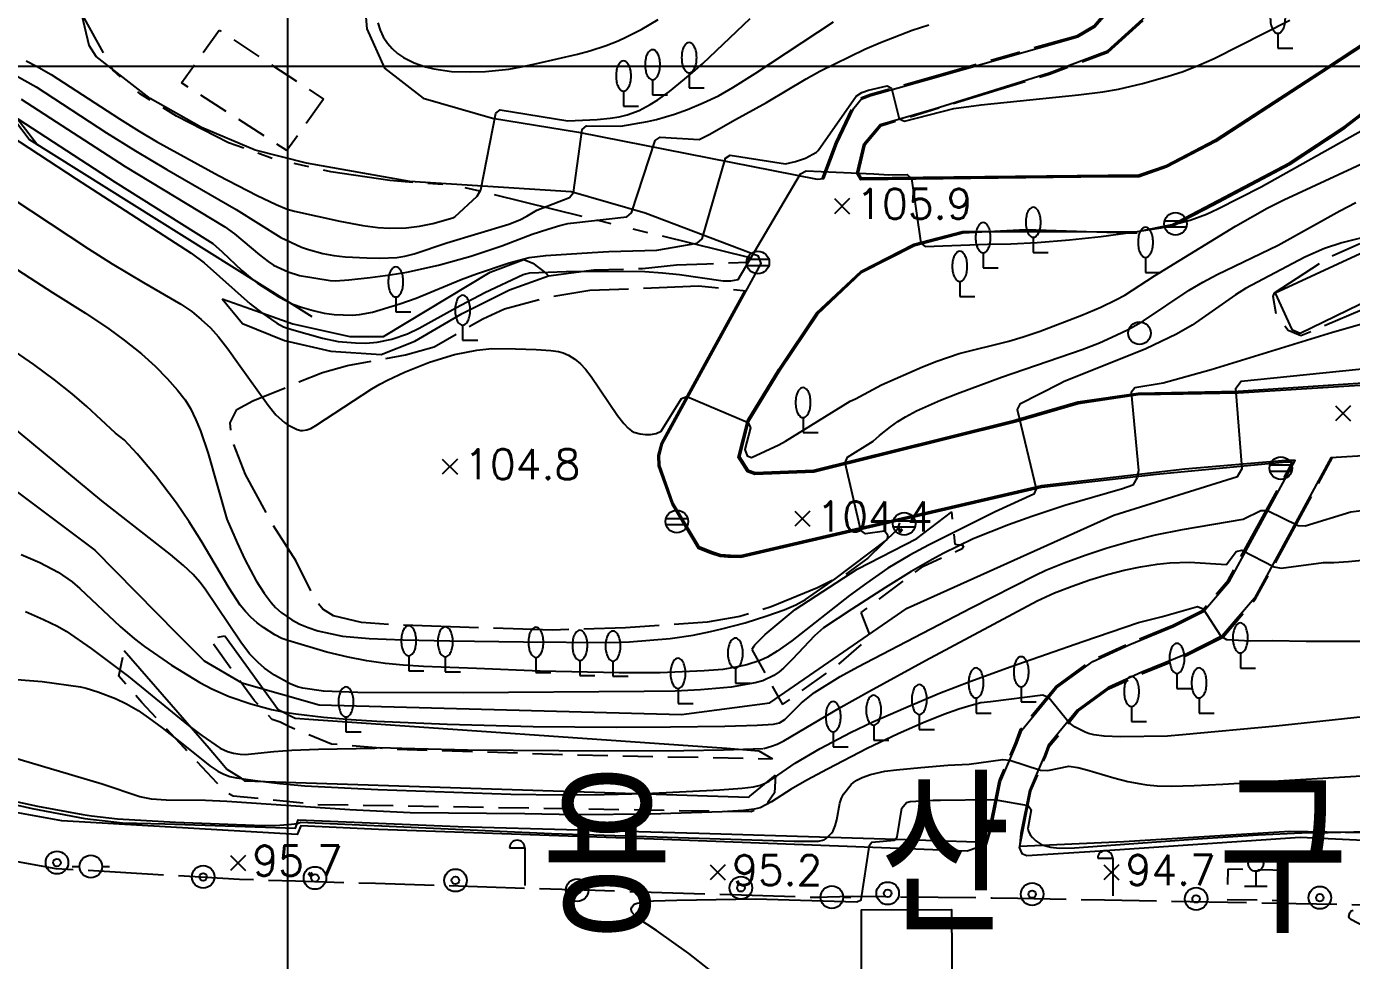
# Model space of a CAD drawing. Extents: x 199116 to 199565, y 548943 to 549516.
# Drawn here: x 199282.7 to 199370.7, y 549240.6 to 549302.6 of the extents above; entities that cross this region are included whole.
import ezdxf

# ---------------------------------------------------------------- set-up
doc = ezdxf.new("R2010")
doc.units = 0
doc.header["$MEASUREMENT"] = 0
for name, pattern in [('ANYANG', [9, 5, -1, 2, -1]), ('ANYANG1', [11.5, 6, -1, 1, -1.5, 1, -1]), ('ANYANG2', [6, 5, -1]), ('ANYANG3', [3, 2, -1])]:
    doc.linetypes.add(name, pattern=pattern)
for name, color, linetype in [('A0013114', 1, 'CONTINUOUS'), ('A0013118', 1, 'CONTINUOUS'), ('A0033324', 1, 'ANYANG2'), ('A0043325', 42, 'CONTINUOUS'), ('A0143411', 7, 'CONTINUOUS'), ('B0014116', 7, 'ANYANG3'), ('B0024122', 7, 'CONTINUOUS'), ('B0024123', 3, 'ANYANG'), ('B0024126', 7, 'ANYANG1'), ('C0223367', 7, 'CONTINUOUS'), ('C0226232', 7, 'CONTINUOUS'), ('C0493376', 1, 'CONTINUOUS'), ('D0015220', 3, 'CONTINUOUS'), ('D0015222', 3, 'CONTINUOUS'), ('D0023372', 3, 'CONTINUOUS'), ('D0036351', 3, 'CONTINUOUS'), ('F0017111', 30, 'CONTINUOUS'), ('F0017114', 7, 'CONTINUOUS'), ('F0027132', 7, 'CONTINUOUS'), ('F0027217', 7, 'CONTINUOUS'), ('F0047224', 7, 'CONTINUOUS'), ('F0047225', 7, 'CONTINUOUS'), ('F0047226', 1, 'CONTINUOUS'), ('F0047227', 1, 'ANYANG3'), ('G0036350', 7, 'ANYANG2'), ('H0037335', 7, 'CONTINUOUS'), ('H0049210', 7, 'CONTINUOUS')]:
    doc.layers.add(name, color=color, linetype=linetype)
doc.styles.add('HIST', font='romans.shx', dxfattribs={"bigfont": 'ngsw.shx'})

# ---------------------------------------------------------------- blocks, each defined once
blk = doc.blocks.new('F0027217')
at = {"layer": 'F0027217'}
for points in [[(0.5, 0.5), (-0.5, -0.5)], [(-0.5, 0.5), (0.5, -0.5)]]:
    blk.add_lwpolyline(points, dxfattribs=at)
blk = doc.blocks.new('C0226232')
at = {"layer": 'C0226232'}
for points in [[(-0.72, 0.211), (0.72, 0.211)], [(-0.722, -0.202), (0.722, -0.202)]]:
    blk.add_lwpolyline(points, dxfattribs=at)
blk.add_circle((0, 0), 0.75, dxfattribs=at)
blk = doc.blocks.new('A0143411')
at = {"layer": 'A0143411', "color": 7}
for points in [[(0, 1), (0, 0)], [(-0.75, 0), (0.75, 0)]]:
    blk.add_lwpolyline(points, dxfattribs=at)
blk.add_circle((0, 1.5), 0.5, dxfattribs=at)
blk = doc.blocks.new('D0023372')
at = {"layer": 'D0023372'}
for radius in [0.75, 0.25]:
    blk.add_circle((0, 0), radius, dxfattribs=at)
blk = doc.blocks.new('D0015222')
at = {"layer": 'D0015222'}
blk.add_circle((0, 0), 0.75, dxfattribs=at)
blk = doc.blocks.new('D0036351')
at = {"layer": 'D0036351'}
blk.add_lwpolyline([(0, 3, 0.175), (-0.169, 2.939, 0.104), (-0.354, 2.707, 0.065), (-0.459, 2.404, 0.051), (-0.5, 2, 0.051), (-0.459, 1.596, 0.065), (-0.354, 1.293, 0.104), (-0.169, 1.061, 0.175), (0, 1, 0.175), (0.169, 1.061, 0.104), (0.354, 1.293, 0.065), (0.459, 1.596, 0.051), (0.5, 2, 0.051), (0.459, 2.404, 0.065), (0.354, 2.707, 0.104), (0.169, 2.939, 0.175)], format="xyb", close=True, dxfattribs=at)
for points in [[(0, 1), (0, 0)], [(0, 0), (1, 0)]]:
    blk.add_lwpolyline(points, dxfattribs=at)
blk = doc.blocks.new('C0493376')
at = {"layer": 'C0493376'}
for points in [[(-1.25, 0), (-0.75, 0)], [(0.75, 0), (1.25, 0)]]:
    blk.add_lwpolyline(points, dxfattribs=at)
blk.add_circle((0, 0), 0.75, dxfattribs=at)
blk = doc.blocks.new('C0223367')
at = {"layer": 'C0223367'}
for points in [[(-1, 2.5), (0, 2.5)], [(0, 2.5), (0, 0)]]:
    blk.add_lwpolyline(points, dxfattribs=at)
blk.add_arc((-0.5, 2.5), 0.5, 0, 180, dxfattribs=at)

msp = doc.modelspace()

# ---------------------------------------------------------------- linework, layer by layer
at = {"layer": 'A0013114', "flags": 128}
for points in [[(199346.44, 549248.28), (199345.17, 549247.84), (199337.19, 549248.15), (199324.96, 549248.61), (199306.056, 549249.267), (199300.89, 549249.51), (199300.64, 549248.93), (199285.02, 549249.84), (199277.92, 549251.14), (199273.63, 549252.63), (199266.226, 549256.183), (199258.916, 549260.283), (199253.71, 549264.68), (199250.65, 549267.9), (199248.13, 549270.66), (199245.57, 549273.89), (199241.63, 549280.63), (199239.5, 549285.38), (199237.14, 549292.56), (199232.472, 549311.095)], [(199348.64, 549248.02), (199348.79, 549247.67), (199349.12, 549247.54), (199354, 549247.861), (199367.28, 549248.75), (199371.48, 549248.56), (199409.22, 549246.35), (199426.1, 549243.09), (199434.01, 549241.48)]]:
    msp.add_lwpolyline(points, dxfattribs=at)
at = {"layer": 'A0013118', "flags": 128}
msp.add_lwpolyline([(199346.44, 549248.28), (199346.76, 549249.33), (199347.38, 549252.47), (199348.43, 549254.93), (199348.8, 549255.87), (199351.09, 549258.68), (199353.5, 549260.44), (199355.97, 549261.56), (199358.86, 549262.76), (199360.85, 549263.75), (199362.58, 549265.78), (199366.95, 549273.79), (199366.33, 549273.8), (199359.61, 549273.205), (199350.1, 549272.11), (199330.11, 549267.46, -0.04), (199328.78, 549267.53), (199328.17, 549267.72), (199327.35, 549268.05), (199325.62, 549270.94), (199324.74, 549273.46), (199324.71, 549274.12), (199324.92, 549274.9), (199331.48, 549286.89), (199331.29, 549287.36), (199323.77, 549290.23), (199318.85, 549291.64), (199308.14, 549292.34), (199301.27, 549293.55), (199297.86, 549294.41), (199294.29, 549295.91), (199290.87, 549297.85), (199287.29, 549300.63), (199286.83, 549301.37), (199285.28, 549307.95)], format="xyb", dxfattribs=at)
for points in [[(199380.26, 549307.13), (199361.68, 549294.98), (199358.41, 549293.28), (199356.58, 549292.65), (199352.705, 549292.608), (199338.1, 549292.45), (199337.82, 549292.88), (199338.3, 549294.84), (199339.37, 549296.12), (199342.972, 549297.156), (199350.61, 549299.55), (199354.48, 549301.02), (199358.01, 549304.21)], [(199305.06, 549305.14), (199305.28, 549302.47), (199306.46, 549299.85), (199309.02, 549297.87), (199313.63, 549296.53), (199319.346, 549295.609), (199335.19, 549292.49), (199335.63, 549292.52), (199336.53, 549294.88), (199337.62, 549297.2), (199338.12, 549297.79), (199338.77, 549298.04), (199342.398, 549299.072), (199352.52, 549301.95), (199353.65, 549302.6), (199354.23, 549303.29)], [(199383.54, 549279.56), (199363.16, 549278.27), (199359.516, 549278.204), (199356.53, 549278.15), (199352.54, 549277.56), (199348.42, 549276.36), (199334.97, 549273.02), (199331.06, 549272.86), (199330.56, 549273.04), (199329.94, 549274.02), (199330.57, 549276.44), (199332.65, 549279.86), (199335.15, 549283.6), (199338.11, 549286.38), (199341.61, 549288.16), (199344.86, 549289.01), (199352.606, 549289.009), (199356.36, 549288.99), (199358.79, 549289.47), (199366.57, 549293.58), (199370.21, 549295.97), (199373.59, 549298.56)], [(199381.12, 549274.69), (199369.32, 549273.97), (199364.24, 549264.65), (199362.1, 549262.14), (199359.7, 549260.93), (199356.76, 549259.72), (199354.52, 549258.7), (199352.47, 549257.21), (199350.55, 549254.86), (199350.29, 549254.18), (199349.3, 549251.87), (199348.73, 549249), (199348.64, 549248.02)]]:
    msp.add_lwpolyline(points, dxfattribs=at)
at = {"layer": 'A0033324', "flags": 128}
msp.add_lwpolyline([(199434.01, 549241.48), (199432.43, 549240.15), (199428.73, 549237.94), (199425.329, 549238.952), (199421.31, 549240.12), (199414.34, 549241.72), (199405.86, 549243.02), (199400.68, 549243.32), (199386.47, 549243.98), (199367.02, 549244.34), (199354.291, 549244.574), (199348.52, 549244.68), (199346.82, 549244.71), (199337.51, 549244.82), (199335.07, 549244.75), (199320.44, 549245.21), (199305.862, 549245.672), (199300.54, 549245.83), (199296.82, 549245.95), (199284.63, 549246.66), (199277.1, 549248.03), (199272.37, 549249.68), (199265.73, 549253.09), (199257.352, 549257.723), (199251.58, 549262.28), (199248.25, 549265.78), (199245.85, 549268.71), (199243.09, 549272.19), (199238.95, 549279.26), (199236.7, 549284.3), (199234.26, 549291.72), (199230.12, 549306.879), (199228.01, 549316.06), (199226.31, 549324.15), (199225.36, 549331.61), (199224.86, 549339.83), (199224.736, 549353.897), (199224.964, 549359.902), (199225.056, 549362.307), (199226.3, 549380.45), (199226.49, 549387.35), (199226.38, 549393.24), (199226.14, 549397.11), (199225.21, 549405.11), (199223.74, 549411.63), (199221.78, 549419.4), (199221.02, 549422.41), (199216.57, 549433.45), (199214.93, 549437.42), (199210.83, 549445.39), (199203.99, 549458.7), (199202.667, 549461.451), (199187.16, 549493.7), (199185.446, 549496.929), (199184.52, 549498.6)], dxfattribs=at)
at = {"layer": 'A0043325', "flags": 128}
msp.add_lwpolyline([(199344.215, 549231.646), (199338.136, 549231.718), (199338.134, 549243.937), (199344.117, 549243.953)], close=True, dxfattribs=at)
at = {"layer": 'B0014116', "flags": 128}
for points in [[(199302.399, 549297.802), (199299.964, 549294.383), (199292.964, 549298.887), (199295.458, 549302.396)], [(199362.43, 549244.624), (199366.429, 549244.551), (199366.466, 549246.551), (199362.467, 549246.624)]]:
    msp.add_lwpolyline(points, close=True, dxfattribs=at)
at = {"layer": 'B0024122', "flags": 128}
for points in [[(199358.8, 549289.27), (199358.86, 549289.4), (199361.47, 549290.75), (199366.62, 549293.49), (199370.27, 549295.89), (199373.65, 549298.48), (199374.01, 549298.72), (199379.07, 549302.17), (199385.41, 549306.39)], [(199373.9, 549303.09), (199368.89, 549299.8), (199361.63, 549295.07), (199358.37, 549293.37), (199356.56, 549292.75), (199338.15, 549292.55)], [(199372.8, 549279.02), (199363.16, 549278.37), (199356.52, 549278.25), (199352.52, 549277.66), (199348.39, 549276.46), (199343.35, 549275.2), (199334.96, 549273.12), (199331.08, 549272.96), (199330.63, 549273.12), (199330.05, 549274.04), (199330.66, 549276.4), (199332.73, 549279.81), (199335.23, 549283.53), (199338.17, 549286.3), (199341.65, 549288.07), (199344.88, 549288.91), (199349.05, 549289.13), (199356.45, 549288.89)], [(199330.38, 549285.08), (199327.85, 549280.46), (199324.83, 549274.94), (199324.61, 549274.13), (199324.64, 549273.44), (199325.53, 549270.9), (199327.28, 549267.97), (199328.14, 549267.63), (199328.76, 549267.43), (199329.27, 549267.38), (199330.12, 549267.36), (199350.12, 549272.01), (199357.742, 549272.872), (199366.33, 549273.7), (199366.78, 549273.69)]]:
    msp.add_lwpolyline(points, dxfattribs=at)
at = {"layer": 'B0024123', "flags": 128}
for points in [[(199338.15, 549292.55), (199337.93, 549292.9), (199338.39, 549294.79), (199339.43, 549296.03), (199344.73, 549297.67), (199350.64, 549299.46), (199354.53, 549300.93), (199358.08, 549304.14), (199359.84, 549306.08), (199360.18, 549306.64), (199360.34, 549307.16), (199360.5, 549307.68), (199360.58, 549308.03), (199360.59, 549308.51), (199360.12, 549308.93), (199353.18, 549311.38), (199350.49, 549312.64), (199350.24, 549313.25), (199349.85, 549316.83)], [(199335.52, 549292.51), (199336.44, 549294.92), (199337.54, 549297.25), (199338.06, 549297.87), (199338.74, 549298.13), (199352.48, 549302.04), (199353.58, 549302.68), (199354.16, 549303.36), (199356, 549304.67), (199358.42, 549307.67), (199358.21, 549307.99), (199350.04, 549310.6), (199348.43, 549311.44), (199347.95, 549311.89), (199346.04, 549315.84), (199345.43, 549315.94), (199338.12, 549315.41), (199330.66, 549313.38), (199329.87, 549313.01), (199327.13, 549310.58), (199324.35, 549307.89), (199320.95, 549305.84), (199317.63, 549304.56), (199315.19, 549304.55), (199305.07, 549305.04)], [(199407.85, 549290.62), (199404.24, 549292.13), (199401.48, 549292.18), (199399.06, 549291.17), (199396.24, 549289.63), (199392.79, 549288.38), (199389.3, 549287.84), (199386.31, 549287.32), (199383.47, 549287.05), (199380.29, 549286.98), (199377.58, 549286.56), (199374.27, 549285.08), (199373.95, 549284.94), (199371.41, 549283.8), (199367.33, 549282.07), (199366.49, 549282.43), (199365.7, 549283.42), (199365.48, 549284.68), (199365.571, 549284.925), (199369.15, 549287.26), (199373.29, 549289.15), (199373.95, 549289.47), (199376.45, 549290.69), (199380.33, 549292.08), (199381.18, 549292.32), (199382.25, 549292.82), (199382.21, 549293.11), (199391.71, 549297.16), (199392.64, 549296.52), (199394.67, 549296.88), (199397.73, 549296.84), (199401.35, 549296.16), (199404.49, 549295.45), (199407.32, 549294.24), (199408.13, 549293.62)], [(199346.47, 549248.42), (199347.28, 549252.5), (199348.34, 549254.97), (199348.71, 549255.93), (199351.02, 549258.75), (199353.45, 549260.53), (199355.93, 549261.65), (199358.82, 549262.85), (199360.78, 549263.83), (199362.5, 549265.84), (199366.78, 549273.69)], [(199348.64, 549248.06), (199349.4, 549251.84), (199350.38, 549254.14), (199350.64, 549254.8), (199352.54, 549257.14), (199354.57, 549258.61), (199356.8, 549259.63), (199359.74, 549260.84), (199362.17, 549262.06), (199364.32, 549264.59), (199369.44, 549273.98)]]:
    msp.add_lwpolyline(points, dxfattribs=at)
at = {"layer": 'B0024126', "flags": 128}
for points in [[(199392.19, 549382.46), (199376.26, 549385.02), (199375.62, 549385.03), (199373.95, 549384.73), (199373.07, 549384.61), (199369.79, 549383.3), (199368.52, 549382.66), (199356.45, 549377.2), (199327.91, 549364.32), (199323.28, 549363.32), (199322.86, 549363.05), (199308.45, 549357.44), (199305.67, 549356.75), (199305.08, 549356.59), (199304.37, 549356.31), (199302.16, 549354.95), (199299.46, 549353.24), (199299.09, 549352.84), (199298.51, 549352.38), (199295.54, 549348.61), (199291.58, 549344.21), (199290.4, 549342.85), (199290.1, 549342.35), (199287.78, 549338.11), (199281.24, 549326.57), (199279.59, 549322.6), (199278.36, 549319.37), (199277.41, 549315.1), (199276.802, 549311.846), (199276.802, 549309.167), (199276.914, 549306.655), (199277.215, 549305.386), (199277.754, 549303.325), (199278.008, 549301.946), (199279.9, 549299.22), (199281.03, 549297.84), (199283.41, 549294.74)], [(199330.74, 549287.25), (199311.28, 549292.05), (199306.8, 549292.39), (199302.89, 549292.97), (199299.11, 549293.82), (199296.08, 549294.91), (199292.64, 549296.67), (199290.24, 549298.14), (199288.44, 549299.68), (199286.5, 549303.21), (199285.6, 549306.23), (199285.45, 549308.28), (199286.5, 549316.54), (199287.47, 549322.9), (199288.25, 549324.42), (199289.82, 549326.72), (199297.07, 549334.6), (199304.98, 549340.81), (199308.181, 549343.349), (199310.99, 549344.58), (199315.12, 549346.67), (199321.48, 549349.41), (199329.12, 549351.26), (199344.31, 549352.93)]]:
    msp.add_lwpolyline(points, dxfattribs=at)
at = {"layer": 'D0015220', "flags": 128}
msp.add_lwpolyline([(199403.18, 549295.2), (199396.5, 549296.2), (199393.38, 549296.25), (199391.37, 549296.08), (199388.94, 549295.84), (199381.03, 549292.19), (199375.21, 549289.34), (199373.95, 549288.76), (199365.614, 549284.899), (199366.72, 549282.5), (199367.28, 549282.26), (199371.98, 549284.54), (199373.95, 549285.49), (199376.16, 549286.57), (199378.46, 549287.04), (199380.2, 549287.07), (199387.94, 549287.52), (199396.41, 549290.4), (199399.11, 549291.47), (199400.87, 549292.14), (199402.14, 549292.64)], dxfattribs=at)
at = {"layer": 'F0017111', "flags": 128}
for points, elevation in [([(199281.64, 549296.79), (199288.56, 549292.29), (199294.7, 549288.44), (199295.04, 549288.2), (199295.66, 549287.65), (199296.98, 549286.41), (199297.52, 549285.94), (199298.01, 549285.57), (199299.43, 549284.66), (199300.35, 549284.17), (199300.93, 549283.97), (199301.71, 549283.75), (199302.44, 549283.59), (199303.1, 549283.5), (199304.3, 549283.45), (199304.79, 549283.49), (199305.66, 549283.64), (199307.47, 549284.19), (199308.56, 549284.58), (199311.54, 549285.81), (199312.57, 549286.2), (199314.73, 549286.92), (199316.07, 549287.27), (199317.16, 549287.41), (199320.25, 549287.62), (199321.35, 549287.68), (199324.54, 549287.76), (199327.23, 549288.24), (199327.55, 549288.53), (199329.11, 549293.89), (199329.42, 549294.09), (199333.09, 549293.51), (199333.76, 549293.65), (199334.43, 549293.87), (199335.15, 549294.28), (199335.27, 549294.38), (199337.79, 549297.99), (199338.17, 549298.25), (199338.6, 549298.41), (199339.85, 549298.69), (199340.13, 549298.53), (199340.65, 549296.5), (199340.99, 549296.33), (199344.27, 549297.19), (199346.1, 549297.43), (199352.56, 549298.08), (199354.18, 549298.28), (199355.22, 549298.47), (199356.81, 549298.85), (199358.44, 549299.3), (199359.52, 549299.65), (199360.56, 549300.05), (199361.58, 549300.5), (199366.59, 549303.05)], 107), ([(199281.99, 549299.36), (199283.31, 549298.62), (199287.99, 549295.57), (199289.91, 549294.37), (199291.98, 549293.13), (199296.59, 549290.47), (199299.56, 549288.61), (199300.93, 549287.97), (199301.39, 549287.81), (199302.36, 549287.54), (199303.09, 549287.42), (199303.84, 549287.32), (199305.28, 549287.25), (199306.15, 549287.23), (199307.26, 549287.28), (199307.79, 549287.36), (199308.41, 549287.53), (199310.6, 549288.26), (199314.72, 549289.49), (199315.44, 549289.78), (199315.91, 549290.02), (199316.56, 549290.42), (199318.75, 549291.27), (199319.01, 549291.61), (199319.59, 549295.78), (199319.88, 549296.02), (199322.14, 549296.01), (199323.92, 549296.31), (199324.53, 549296.45), (199325.72, 549296.8), (199326.57, 549297.11), (199327.63, 549297.55), (199328.63, 549298.03), (199329.6, 549298.57), (199331.07, 549299.5), (199336.29, 549302.93)], 109), ([(199282.31, 549297.8), (199289.23, 549293.32), (199295.85, 549289.31), (199296.48, 549288.86), (199298.14, 549287.46), (199298.71, 549287.02), (199299.08, 549286.78), (199300.06, 549286.32), (199300.81, 549286.09), (199302.84, 549285.75), (199303.2, 549285.74), (199304.09, 549285.8), (199305.5, 549285.94), (199306.83, 549286.12), (199307.94, 549286.31), (199310.04, 549286.77), (199312.18, 549287.37), (199314.24, 549288.06), (199316.26, 549288.82), (199317.3, 549289.17), (199318.1, 549289.41), (199318.63, 549289.53), (199318.83, 549289.56), (199322.54, 549289.98), (199322.87, 549290.25), (199324.44, 549295.05), (199324.76, 549295.28), (199327.36, 549295.13), (199328.01, 549295.45), (199329.77, 549296.46), (199331.82, 549297.58), (199334.46, 549299.16), (199335.38, 549299.66), (199338.37, 549301.12), (199339.4, 549301.57), (199341.5, 549302.38), (199342.62, 549302.75)], 108), ([(199306, 549302.88), (199306.16, 549302.39), (199306.37, 549301.94), (199306.64, 549301.53), (199306.95, 549301.17), (199307.31, 549300.84), (199307.72, 549300.56), (199308.41, 549300.21), (199309.18, 549299.95), (199309.73, 549299.82), (199310.91, 549299.65), (199312.17, 549299.61), (199313.16, 549299.64), (199314.71, 549299.8), (199315.53, 549299.94), (199316.58, 549300.16), (199319.27, 549300.79), (199320.1, 549301.01), (199321.18, 549301.36), (199321.97, 549301.67), (199322.49, 549301.92), (199323.55, 549302.46), (199324.64, 549303.09)], 111), ([(199280.97, 549295.78), (199285.96, 549292.5), (199293.61, 549287.56), (199294.47, 549286.93), (199297.52, 549284.21), (199298.29, 549283.61), (199299.3, 549282.91), (199299.75, 549282.68), (199300.29, 549282.49), (199302.33, 549281.91), (199303.38, 549281.7), (199304.53, 549281.61), (199305.2, 549281.58), (199305.97, 549281.65), (199306.93, 549281.85), (199307.97, 549282.21), (199308.76, 549282.58), (199311.19, 549283.94), (199313.11, 549284.96), (199315.66, 549286.14), (199316.1, 549286.25), (199318.51, 549286.35), (199320.79, 549286.38), (199323.75, 549286.34), (199324.92, 549286.27), (199326.05, 549286.15), (199328.96, 549285.72), (199329.46, 549285.72), (199329.94, 549285.81), (199334.09, 549292.83), (199334.47, 549293.03), (199338.46, 549292.86), (199338.96, 549292.83), (199339.95, 549292.78), (199341.17, 549292.79), (199341.46, 549292.54), (199342.09, 549288.24), (199342.38, 549288), (199346.51, 549288.16), (199348.07, 549288.18), (199349.81, 549288.28), (199351.95, 549288.46), (199354.07, 549288.68), (199356.32, 549288.98), (199358.02, 549289.26), (199359.13, 549289.53), (199359.98, 549289.77), (199361.06, 549290.17), (199361.82, 549290.51), (199364.69, 549291.97), (199371.49, 549295.78)], 106), ([(199280.94, 549287.2), (199284.4, 549284.96), (199286.59, 549283.59), (199288.13, 549282.55), (199289.15, 549281.79), (199290.3, 549280.87), (199291.22, 549280.05), (199292.02, 549279.25), (199292.7, 549278.47), (199293.21, 549277.82), (199293.57, 549277.25), (199293.92, 549276.5), (199294.23, 549275.76), (199294.73, 549274.25), (199295.98, 549269.9), (199296.65, 549268.33), (199297.17, 549267.22), (199297.93, 549265.8), (199298.45, 549264.98), (199298.92, 549264.36), (199299.2, 549264.03), (199299.58, 549263.68), (199300.3, 549263.2), (199300.82, 549262.92), (199301.37, 549262.69), (199302.02, 549262.47), (199303.67, 549262.11), (199305.42, 549261.97), (199307.69, 549261.88), (199310.79, 549261.81), (199315.68, 549261.74), (199321.37, 549261.7), (199322.73, 549261.75), (199325.43, 549261.97), (199326.96, 549262.19), (199328.11, 549262.42), (199328.87, 549262.61), (199330.4, 549263.01), (199331.84, 549263.46), (199333.01, 549263.86), (199333.78, 549264.19), (199334.42, 549264.56), (199336.39, 549265.92), (199339.82, 549268.51), (199339.88, 549268.65), (199339.88, 549268.8), (199339.81, 549268.95), (199339.67, 549269.09), (199338.41, 549268.92), (199338.1, 549269.13), (199337.06, 549273.64), (199337.21, 549274.02), (199338.92, 549275.08), (199339.34, 549275.45), (199340.06, 549276.03), (199340.56, 549276.38), (199341.06, 549276.7), (199341.8, 549277.1), (199343.38, 549277.79), (199344.51, 549278.25), (199347.45, 549279.32), (199352.8, 549281.17), (199353.95, 549281.62), (199355.05, 549282.11), (199355.86, 549282.5), (199356.87, 549283.08), (199359.9, 549285.1), (199360.82, 549285.65), (199361.77, 549286.15), (199365.82, 549288.11), (199369.92, 549290.38), (199370.98, 549290.93)], 104), ([(199373.95, 549289.22), (199370.05, 549288.25), (199368.9, 549287.87), (199367.59, 549287.3), (199363.65, 549285.21), (199362.99, 549284.8), (199360.1, 549282.79), (199359.06, 549282.19), (199357.04, 549281.22), (199351.57, 549279.01), (199351.35, 549278.9), (199348.65, 549277.54), (199348.49, 549277.19), (199349.75, 549271.91), (199349.58, 549271.56), (199347.01, 549270.38), (199342.58, 549268.16), (199341.36, 549267.5), (199339.88, 549266.63), (199338.47, 549265.65), (199337.34, 549264.81), (199333.52, 549261.81), (199332.53, 549261.12), (199331.9, 549260.73), (199331.41, 549260.5), (199330.52, 549260.21), (199329.9, 549260.07), (199328.93, 549259.91), (199327.69, 549259.81), (199324.76, 549259.69), (199322.04, 549259.68), (199316.8, 549259.8), (199312.56, 549259.96), (199309.04, 549260.11), (199307.69, 549260.19), (199306.52, 549260.3), (199305.27, 549260.48), (199304.03, 549260.72), (199302.61, 549261.06), (199300.03, 549261.82), (199299.62, 549261.97), (199299.17, 549262.2), (199298.42, 549262.69), (199297.99, 549263.01), (199297.58, 549263.37), (199297.21, 549263.75), (199296.87, 549264.17), (199296.12, 549265.3), (199294.27, 549268.46), (199293.47, 549269.72), (199292.62, 549270.96), (199291.23, 549272.79), (199290.02, 549274.23), (199289.16, 549275.17), (199288.58, 549275.61), (199286.68, 549277.37), (199285.69, 549278.22), (199284.52, 549279.15), (199283.15, 549280.16), (199281, 549281.66)], 103), ([(199269.35, 549281.2), (199287.2, 549267.84), (199292.65, 549262.29), (199294.47, 549260.47), (199296.97, 549259.02), (199302.11, 549257.56), (199326.17, 549256.91), (199332.04, 549257.69), (199341.18, 549263.98), (199354.9, 549270.16), (199363.11, 549272.73), (199363.42, 549273.25), (199363, 549278.6), (199363.37, 549279.06), (199389.86, 549281.76), (199399.01, 549284.8), (199399.94, 549284.8), (199403.74, 549281.06), (199444.73, 549277.84)], 101), ([(199373.95, 549283.58), (199369.44, 549282.3), (199361.36, 549279.81), (199358.18, 549278.94), (199356.29, 549278.62), (199356.06, 549278.32), (199356.55, 549273.12), (199356.45, 549272.65), (199356.17, 549272.16), (199355.47, 549271.91), (199351.65, 549270.8), (199349.45, 549270.08), (199347.91, 549269.52), (199345.56, 549268.59), (199343.57, 549267.61), (199342.83, 549267.22), (199341.45, 549266.42), (199339.74, 549265.36), (199337.49, 549263.92), (199335.62, 549262.66), (199335.02, 549262.13), (199333.55, 549260.6), (199332.96, 549259.99), (199332.67, 549259.74), (199332.32, 549259.5), (199331.58, 549259.15), (199331.07, 549259.01), (199329.47, 549258.73), (199327.45, 549258.55), (199325.77, 549258.47), (199323.7, 549258.43), (199311.67, 549258.35), (199304.68, 549258.37), (199302.39, 549258.46), (199301.02, 549258.67), (199300.67, 549258.75), (199300.18, 549258.94), (199299.15, 549259.52), (199298.47, 549260), (199298.05, 549260.36), (199297.49, 549260.95), (199296.9, 549261.72), (199294.54, 549265.25), (199294.19, 549265.71), (199293.73, 549266.21), (199293.09, 549266.82), (199292.23, 549267.54), (199287.68, 549271.11), (199274.33, 549282.13)], 102), ([(199331.64, 549254.66), (199332.16, 549254.8), (199332.54, 549254.95), (199332.97, 549255.16), (199336.77, 549257.4), (199338.68, 549258.47), (199342.39, 549260.5), (199349.81, 549264.47), (199350.96, 549264.99), (199352.14, 549265.45), (199353.32, 549265.86), (199354.48, 549266.22), (199355.6, 549266.51), (199356.68, 549266.73), (199357.78, 549266.91), (199358.62, 549267), (199359.92, 549267.03), (199362.39, 549266.88), (199363.04, 549267.75), (199363.41, 549267.84), (199365.56, 549266.72), (199366.03, 549266.63), (199368.84, 549267.02), (199369.51, 549267.02), (199370.49, 549267.07), (199373.95, 549267.41)], 99), ([(199281.18, 549259.3), (199283.7, 549259.1), (199286.25, 549258.76), (199286.63, 549258.67), (199287.41, 549258.42), (199288.58, 549257.97), (199289.3, 549257.61), (199290.08, 549257.17), (199290.78, 549256.7), (199291.67, 549256.03), (199293.38, 549254.67), (199294.85, 549253.51), (199295.37, 549253.15), (199295.78, 549252.94), (199296.17, 549252.8), (199296.62, 549252.7), (199297.85, 549252.52), (199299.49, 549252.32), (199301.16, 549252.18), (199306, 549251.92), (199314.84, 549251.62), (199318.19, 549251.57), (199321.05, 549251.59), (199323.81, 549251.66), (199328.72, 549251.9), (199330.22, 549252.01), (199330.97, 549252.11), (199331.43, 549252.22), (199331.75, 549252.34), (199332.01, 549252.48), (199333.73, 549253.68), (199335.39, 549254.66), (199337.4, 549255.72), (199338.89, 549256.43), (199341.08, 549257.38), (199343.32, 549258.32), (199345.41, 549259.12), (199348.02, 549260.08), (199352.84, 549261.77), (199356.55, 549263.03), (199358.13, 549263.42), (199360.46, 549264.08), (199360.84, 549263.93), (199362.01, 549262.12), (199362.39, 549261.9), (199363.98, 549261.81), (199365.45, 549261.82), (199367.68, 549261.79), (199373.95, 549261.78)], 98), ([(199282.59, 549263.75), (199283.79, 549263.23), (199284.73, 549262.78), (199285.3, 549262.46), (199286.97, 549261.29), (199289.44, 549259.43), (199293.42, 549256.18), (199294.31, 549255.51), (199295.54, 549254.67), (199296.02, 549254.46), (199296.42, 549254.34), (199296.85, 549254.27), (199297.19, 549254.25), (199299.1, 549254.46), (199300.29, 549254.54), (199302.07, 549254.6), (199305.8, 549254.67), (199306.1, 549254.71), (199307.59, 549254.67), (199311.96, 549254.57), (199321.06, 549254.5), (199326.34, 549254.51), (199328.98, 549254.56), (199331.61, 549254.66)], 99), ([(199373.94, 549257.03), (199365.68, 549256.13), (199359.46, 549255.55), (199358.46, 549255.48), (199355.34, 549255.43), (199354.27, 549255.48), (199353.57, 549255.57), (199353.21, 549255.65), (199353, 549255.74), (199352.33, 549256.06), (199351.94, 549256.36), (199350.59, 549258.03), (199350.18, 549258.2), (199346.72, 549257.75), (199346.06, 549257.68), (199345.43, 549257.52), (199344.6, 549257.27), (199343.61, 549256.91), (199342.23, 549256.35), (199340.58, 549255.63), (199338.51, 549254.66), (199335.87, 549253.29), (199334.5, 549252.55), (199333.47, 549251.94), (199332.16, 549251.11), (199331.4, 549250.71), (199331, 549250.62), (199330.29, 549250.53), (199328.88, 549250.45), (199324.13, 549250.3), (199319.18, 549250.24), (199315.78, 549250.31), (199308.15, 549250.38), (199304.14, 549250.58), (199295.97, 549251.13), (199294.56, 549251.2), (199291.95, 549251.22), (199290.96, 549251.28), (199290.19, 549251.45), (199287.7, 549252.29), (199279.6, 549254.67)], 97), ([(199281.35, 549251.26), (199283.39, 549250.83), (199286.4, 549250.26), (199286.98, 549250.17), (199288.71, 549249.99), (199292.57, 549249.75), (199298.36, 549249.54), (199299.49, 549249.56), (199300.27, 549249.62), (199300.68, 549249.68), (199300.89, 549249.75), (199301.36, 549249.74), (199317.54, 549249.01), (199333.67, 549248.5), (199335.28, 549248.49), (199335.66, 549248.58), (199335.8, 549248.67), (199336.15, 549249.03), (199336.26, 549249.19), (199336.4, 549249.52), (199336.51, 549249.92), (199336.69, 549251.01), (199336.81, 549251.36), (199336.95, 549251.62), (199337.45, 549252.25), (199337.6, 549252.39), (199337.82, 549252.54), (199338.18, 549252.72), (199338.73, 549252.93), (199339.7, 549253.14), (199340.46, 549253.23), (199342.08, 549253.4), (199343.88, 549253.54), (199345.3, 549253.62), (199347.52, 549253.92), (199348, 549253.87), (199350.04, 549253.21), (199350.52, 549253.18), (199351.91, 549253.47), (199352.51, 549253.38), (199353.12, 549253.23), (199354.91, 549252.7), (199355.84, 549252.47), (199356.69, 549252.3), (199357.1, 549252.24), (199357.79, 549252.18), (199358.73, 549252.16), (199360.25, 549252.19), (199362.14, 549252.28), (199373.94, 549252.99)], 96), ([(199373.94, 549241.56), (199370.65, 549243.29), (199370.56, 549243.38), (199370.52, 549243.49), (199370.59, 549243.74), (199370.68, 549243.86), (199370.8, 549243.9)], 94)]:
    msp.add_lwpolyline(points, dxfattribs=dict(at, elevation=elevation))
at = {"layer": 'F0017114', "flags": 128}
for points, elevation in [([(199282.64, 549300.35), (199283.33, 549300), (199284.3, 549299.45), (199288.84, 549296.49), (199290.14, 549295.67), (199291.3, 549294.99), (199295.43, 549292.72), (199297.99, 549291.4), (199299.25, 549290.81), (199299.98, 549290.5), (199300.46, 549290.35), (199303.48, 549289.7), (199305, 549289.41), (199306.01, 549289.28), (199306.78, 549289.23), (199307.88, 549289.26), (199308.78, 549289.37), (199309.67, 549289.54), (199310.98, 549289.91), (199311.12, 549289.98), (199312.61, 549291.36), (199312.84, 549291.78), (199313.85, 549296.88), (199314.14, 549297.09), (199318.64, 549296.37), (199320.57, 549296.46), (199321.45, 549296.53), (199322.03, 549296.62), (199322.58, 549296.76), (199323.36, 549297.05), (199324.11, 549297.44), (199324.61, 549297.76), (199325.38, 549298.31), (199326.76, 549299.44), (199327.59, 549300.16), (199330.75, 549303.16)], 110), ([(199281.7, 549291.23), (199286.79, 549287.85), (199288.36, 549286.86), (199290.44, 549285.61), (199292.91, 549284.18), (199293.64, 549283.7), (199294.28, 549283.17), (199294.89, 549282.6), (199295.42, 549282.01), (199296.04, 549281.21), (199296.76, 549280.22), (199298.71, 549277.46), (199299.24, 549276.82), (199299.8, 549276.31), (199300.03, 549276.15), (199300.65, 549275.84), (199300.88, 549275.79), (199301.01, 549275.79), (199301.29, 549275.83), (199301.56, 549275.92), (199301.89, 549276.11), (199305.61, 549278.55), (199306.14, 549278.86), (199306.65, 549279.13), (199307.77, 549279.65), (199309.44, 549280.32), (199311.11, 549280.83), (199312.59, 549281.13), (199313.59, 549281.23), (199315.16, 549281.22), (199316.53, 549281.16), (199317.51, 549281.1), (199318.01, 549281.03), (199318.33, 549280.94), (199318.67, 549280.79), (199319.09, 549280.53), (199319.47, 549280.22), (199319.8, 549279.87), (199320.18, 549279.38), (199321.93, 549276.79), (199322.34, 549276.25), (199322.64, 549275.94), (199322.86, 549275.76), (199323.02, 549275.68), (199323.44, 549275.56), (199323.79, 549275.52), (199324.13, 549275.52), (199324.5, 549275.58), (199324.83, 549275.74), (199326.18, 549277.92), (199326.54, 549278.04), (199330.6, 549276.31), (199330.76, 549275.97), (199330.38, 549274.52), (199330.55, 549274.1), (199330.83, 549273.98), (199332.65, 549274.83), (199333.1, 549275.07), (199337.38, 549277.74), (199337.73, 549277.89), (199339.47, 549278.81), (199342.19, 549280.01), (199343.14, 549280.38), (199344.63, 549280.9), (199347.93, 549281.72), (199348.87, 549282), (199350.01, 549282.39), (199352.77, 549283.45), (199354.04, 549283.99), (199355.04, 549284.46), (199355.63, 549284.78), (199357.6, 549286.06), (199362.99, 549289.36), (199365.08, 549290.56), (199366.19, 549291.12), (199371.64, 549293.63)], 105), ([(199282.3, 549267.55), (199283.56, 549267.01), (199284.76, 549266.37), (199285.69, 549265.73), (199286.2, 549265.29), (199288.88, 549262.77), (199289.84, 549261.94), (199290.5, 549261.42), (199292.29, 549260.18), (199294.19, 549259.03), (199294.98, 549258.61), (199296.14, 549258.11), (199297.57, 549257.62), (199298.94, 549257.24), (199299.83, 549257.06), (199300.56, 549256.96), (199302.39, 549256.74), (199304.24, 549256.57), (199305.94, 549256.46), (199310.61, 549256.26), (199316.33, 549256.12), (199321.87, 549256.07), (199325.45, 549256.09), (199329.07, 549256.14), (199331.2, 549256.21), (199332.29, 549256.28), (199332.7, 549256.35), (199333.04, 549256.59), (199334.16, 549257.69), (199335.01, 549258.37), (199336.72, 549259.44), (199337.89, 549260.08), (199345.42, 549264.01), (199349.7, 549266.18), (199350.38, 549266.5), (199351.6, 549267), (199353, 549267.51), (199354.47, 549267.99), (199356.01, 549268.43), (199357.68, 549268.84), (199359.46, 549269.21), (199363.49, 549269.9), (199364.66, 549270.47), (199365.11, 549270.47), (199367.14, 549269.48), (199367.61, 549269.44), (199370.64, 549270.38), (199378.26, 549271.33)], 100), ([(199328.03, 549239.96), (199326.66, 549241.04), (199324.52, 549242.56), (199323.31, 549243.35), (199323.1, 549243.53), (199322.89, 549243.77), (199322.84, 549243.97), (199322.88, 549244.11), (199323.03, 549244.3), (199323.23, 549244.38), (199323.61, 549244.45), (199324.32, 549244.52), (199325.88, 549244.58), (199331.09, 549244.67), (199337.84, 549244.46), (199338.12, 549244.6), (199338.68, 549248.22), (199338.82, 549248.43), (199340.33, 549248.57), (199340.51, 549248.78), (199340.81, 549250.69), (199341.13, 549251.06), (199341.37, 549251.12), (199342.89, 549251.21), (199343.38, 549251.21), (199346.69, 549251.26), (199347.19, 549251.22), (199349.21, 549250.86), (199349.42, 549250.57), (199349.2, 549249.34), (199349.24, 549249.16), (199349.35, 549248.91), (199349.49, 549248.74), (199349.73, 549248.52), (199350.13, 549248.26), (199350.72, 549248.1), (199351.28, 549248.04), (199352.28, 549248.05), (199360.46, 549248.66), (199364.49, 549248.92), (199367.39, 549249.04), (199369.15, 549249.08), (199371.7, 549249.13)], 95)]:
    msp.add_lwpolyline(points, dxfattribs=dict(at, elevation=elevation))
at = {"layer": 'F0047224', "flags": 128}
msp.add_lwpolyline([(199295.67, 549284.53), (199297.55, 549283.86), (199300.35, 549282.88), (199304.14, 549282.02), (199306.39, 549282.03), (199313.47, 549286.3), (199315.71, 549287.15), (199316.31, 549286.9), (199317.14, 549286.25), (199317.35, 549286.06)], dxfattribs=at)
at = {"layer": 'F0047225', "flags": 128}
msp.add_lwpolyline([(199295.67, 549284.53), (199297.02, 549282.89), (199299.8, 549281.76), (199302.88, 549281.05), (199306.22, 549280.83), (199308.46, 549281.71), (199311.62, 549283.56), (199314.75, 549285.13), (199317.35, 549286.06)], dxfattribs=at)
at = {"layer": 'F0047226', "flags": 128}
for points in [[(199301.64, 549283.34), (199282.85, 549295.11), (199279.47, 549299.52), (199279, 549300.16), (199278.45, 549301.03), (199277.93, 549301.88), (199276.78, 549306.57), (199276.66, 549310.02), (199276.69, 549313.61), (199278.2, 549320.61), (199279.32, 549323.91), (199279.87, 549325.19), (199283.19, 549330.93), (199290.25, 549344.48), (199292.48, 549347.37), (199297.21, 549352.72), (199298.62, 549353.82), (199303.07, 549356.71), (199303.5, 549356.84), (199303.92, 549356.99), (199322.03, 549363.78), (199335.21, 549368.8), (199345.09, 549373.38)], [(199330.96, 549261.41), (199331.06, 549261.55), (199331.73, 549262.22), (199333.74, 549263.89), (199337.86, 549266.57), (199341.81, 549268.6), (199344.13, 549270.39)], [(199348.66, 549248.17), (199355.57, 549248.48), (199366.6, 549249.16), (199373.94, 549249.02), (199374.42, 549249.01), (199407.11, 549247.76), (199414.1, 549247.54), (199422.04, 549246.86), (199431.8, 549246.29), (199436.5, 549246.3), (199438.13, 549246.54), (199440.6, 549247.74), (199442.79, 549249.37), (199446.28, 549252.88), (199447.49, 549254.65), (199455.095, 549265.599)], [(199256.3, 549263.03), (199256.8, 549262.57), (199260.77, 549259.87), (199265.04, 549257.2), (199270.34, 549254.41), (199274.65, 549252.68), (199276.23, 549252.32), (199279.42, 549251.49), (199283.04, 549250.67), (199286.55, 549250.01), (199289.05, 549249.71), (199291.85, 549249.65), (199300.54, 549249.35), (199300.71, 549249.92), (199311.35, 549249.48), (199327.34, 549249.03), (199339.71, 549248.66), (199346.47, 549248.42)], [(199295.85, 549262.14), (199299.39, 549257.25), (199300.52, 549256.66), (199301.73, 549256.57), (199329.18, 549254.67), (199331.32, 549254.49)], [(199289.16, 549261.16), (199294.79, 549254.67), (199295.67, 549253.66), (199295.98, 549253.28), (199296.9, 549252.7), (199297.15, 549252.51), (199330.65, 549251.41), (199330.72, 549251.48), (199332.43, 549252.87)]]:
    msp.add_lwpolyline(points, dxfattribs=at)
at = {"layer": 'F0047227', "flags": 128}
for points in [[(199330.96, 549261.41), (199330.85, 549261.24), (199332.9, 549257.57), (199336.59, 549260.22), (199338.48, 549261.85), (199338.75, 549262.09), (199338.12, 549263.68), (199342.25, 549266.76), (199344.87, 549267.96), (199344.94, 549268.13), (199344.37, 549268.2), (199344.13, 549270.39)], [(199331.32, 549254.49), (199332.23, 549253.97), (199332.1, 549253.95), (199319.15, 549254.21), (199306.83, 549254.61), (199306.17, 549254.67), (199302.93, 549254.95), (199300.13, 549256.09), (199299.51, 549256.4), (199298.98, 549256.59), (199297.81, 549257.83), (199296.32, 549259.86), (199294.84, 549261.96), (199295.85, 549262.14)], [(199332.43, 549252.87), (199332.35, 549251.71), (199331.92, 549251.07), (199331.58, 549250.81), (199331.22, 549250.63), (199330.81, 549250.44), (199302, 549250.92), (199296.4, 549251.49), (199295.85, 549251.78), (199295.46, 549252.15), (199295.34, 549252.35), (199293.17, 549254.67), (199290.33, 549257.72), (199288.79, 549259.47), (199289.16, 549261.16)]]:
    msp.add_lwpolyline(points, dxfattribs=at)
at = {"layer": 'G0036350', "flags": 128}
for points in [[(199317.35, 549286.06), (199320.35, 549286.46), (199323.58, 549286.55), (199325.85, 549286.79), (199327.86, 549286.86), (199330.6, 549286.97)], [(199340.66, 549269.65), (199340.5, 549269.21), (199338.57, 549267.29), (199337.06, 549266.22), (199335.22, 549265.34), (199332.13, 549264.07), (199330.05, 549263.43), (199327.89, 549263.04), (199322.47, 549262.66), (199317.59, 549262.52), (199307.09, 549262.86), (199304.93, 549263.02), (199303.05, 549263.47), (199302.36, 549263.92), (199301.87, 549264.5), (199300.58, 549267.1), (199299.07, 549269.45), (199297.22, 549272.86), (199296.28, 549275.27), (199296.19, 549276.3), (199296.63, 549277.17), (199297.71, 549277.76), (199302.32, 549279.64), (199303.99, 549280.11), (199307.84, 549280.81), (199309.74, 549281.35), (199312.99, 549283.21), (199314.43, 549283.87), (199317.43, 549284.67), (199320.08, 549285.1), (199327.31, 549285.39), (199330.49, 549285.07)]]:
    msp.add_lwpolyline(points, dxfattribs=at)
at = {"layer": 'H0037335', "flags": 128}
for points in [[(199300, 549498.593), (199300, 548943.653)], [(199116.259, 549300), (199558.129, 549300)]]:
    msp.add_lwpolyline(points, dxfattribs=at)

# ---------------------------------------------------------------- block references
at = {"layer": 'A0143411'}
msp.add_blockref('A0143411', (199364.337, 549245.494), dxfattribs=at)
at = {"layer": 'C0223367'}
for p in [(199315.764, 549245.551), (199354.832, 549244.857)]:
    msp.add_blockref('C0223367', p, dxfattribs=at)
at = {"layer": 'C0226232'}
for p in [(199359.005, 549289.514), (199331.26, 549286.95), (199365.992, 549273.287), (199325.877, 549269.732), (199340.971, 549269.576)]:
    msp.add_blockref('C0226232', p, dxfattribs=at)
at = {"layer": 'C0493376'}
for p in [(199286.939, 549246.807), (199336.17, 549244.772)]:
    msp.add_blockref('C0493376', p, dxfattribs=at)
at = {"layer": 'D0015222'}
msp.add_blockref('D0015222', (199356.61, 549282.25), dxfattribs=at)
at = {"layer": 'D0023372'}
for p in [(199284.69, 549247.07), (199294.4, 549246.12), (199301.83, 549246.05), (199311.16, 549245.89), (199319.25, 549245.24), (199330.13, 549245.39), (199339.88, 549245.03), (199349.48, 549244.97), (199368.59, 549244.74), (199360.37, 549244.66)]:
    msp.add_blockref('D0023372', p, dxfattribs=at)
at = {"layer": 'D0036351'}
for p in [(199365.8, 549301.18), (199324.26, 549298.09), (199326.69, 549298.56), (199322.33, 549297.34), (199349.55, 549287.62), (199346.22, 549286.6), (199357.01, 549286.29), (199344.67, 549284.69), (199307.2, 549283.66), (199311.64, 549281.78), (199334.26, 549275.64), (199308.06, 549259.81), (199310.49, 549259.74), (199316.51, 549259.71), (199319.43, 549259.51), (199321.63, 549259.46), (199363.31, 549260), (199329.76, 549258.99), (199359.1, 549258.64), (199325.95, 549257.65), (199348.75, 549257.75), (199345.75, 549257.01), (199360.57, 549257.01), (199303.89, 549255.75), (199341.98, 549255.91), (199356.08, 549256.44), (199338.95, 549255.2), (199336.26, 549254.77)]:
    msp.add_blockref('D0036351', p, dxfattribs=at)
at = {"layer": 'F0027217'}
for p in [(199336.84, 549290.69, 105.89), (199370.12, 549276.93, 101.09), (199310.79, 549273.39, 104.75), (199334.2, 549269.92, 104.39), (199296.72, 549247.05, 95.68), (199328.59, 549246.42, 95.15), (199354.73, 549246.43, 94.7)]:
    msp.add_blockref('F0027217', p, dxfattribs=at)

# ---------------------------------------------------------------- texts
at = {"layer": 'F0027132', "style": 'HIST'}
for s, p in [('105.9', (199337.79, 549289.84)), ('104.8', (199311.74, 549272.54)), ('104.4', (199335.15, 549269.07)), ('95.7', (199297.67, 549246.2)), ('95.2', (199329.54, 549245.57)), ('94.7', (199355.68, 549245.58))]:
    msp.add_text(s, height=2, dxfattribs=at).set_placement(p)
at = {"layer": 'H0049210', "style": 'HIST'}
msp.add_text('용  산  구', height=10, dxfattribs=at).set_placement((199316.88, 549242.37))

doc.saveas('drawing.dxf')
